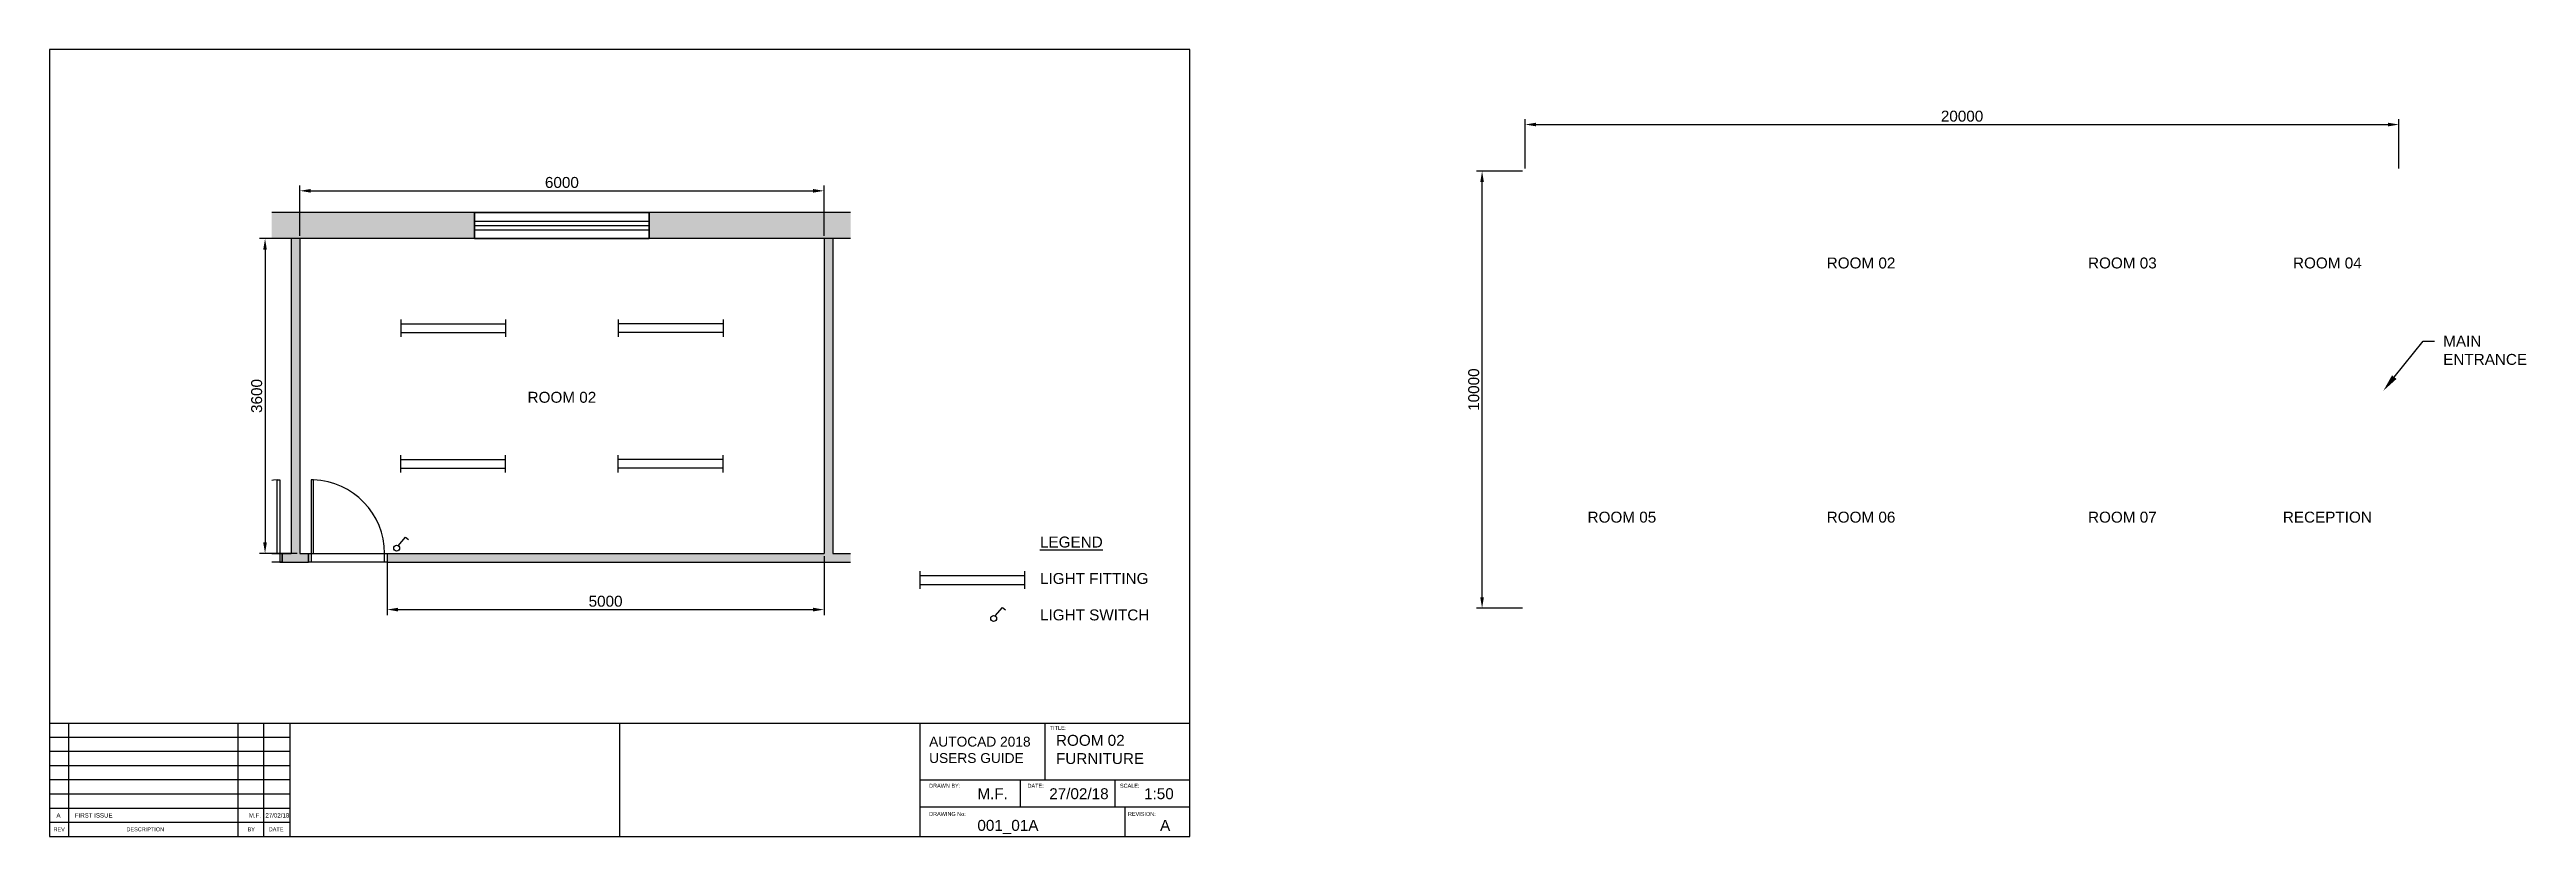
# Paper-space layout 'Room 02 Lighting' of a CAD drawing. Header units: millimetres. Extents: x 0 to 567, y 0 to 180.
# The model-space entities are those that its viewports show. They can reach past a viewport. Long polylines and large blocks are cut down to what shows.
import ezdxf
from ezdxf import colors
from ezdxf.entities.mleader import LeaderData, LeaderLine
from ezdxf.enums import TextEntityAlignment as Align
from ezdxf.math import Vec2, Vec3

# ---------------------------------------------------------------- set-up
doc = ezdxf.new("R2010")
doc.units = ezdxf.units.MM
for name, color, linetype in [('Doors', 150, 'Continuous'), ('ExternalWalls', 7, 'Continuous'), ('Hatch', 252, 'Continuous'), ('InternalWalls', 7, 'Continuous'), ('Lighting', 30, 'Continuous'), ('Titleblock', 7, 'Continuous'), ('vport', 7, 'Continuous'), ('Windows', 92, 'Continuous')]:
    doc.layers.add(name, color=color, linetype=linetype)
doc.layers.get('vport').off()
doc.styles.get("Standard").update_dxf_attribs({"font": 'arial.ttf'})
doc.dimstyles.new('ISO-25', dxfattribs={"dimtxt": 2.5, "dimasz": 2.5, "dimexe": 1.25, "dimexo": 0.625, "dimtad": 1, "dimtxsty": 'Standard', "dimcen": 2.5, "dimadec": 0, "dimazin": 0, "dimtfac": 1, "dimtmove": 0, "dimatfit": 3, "dimfxl": 1, "dimarcsym": 0})

# ---------------------------------------------------------------- blocks, each defined once
blk = doc.blocks.new('Titleblock01')
blk.add_lwpolyline([(253.18, 28.76), (253.18, 14.38)])
at = {"layer": 'Titleblock'}
for p, q in [((0, 28.76), (290, 28.76)), ((0, 25.26), (61.12, 25.26)), ((145, 28.76), (145, 0)), ((221.31, 28.76), (221.31, 0)), ((0, 21.65), (61.12, 21.65)), ((0, 18.04), (61.12, 18.04)), ((0, 14.43), (61.12, 14.43)), ((0, 10.82), (61.12, 10.82)), ((0, 7.22), (61.12, 7.22)), ((221.31, 7.54), (221.31, 0)), ((273.49, 7.54), (273.49, 0)), ((0, 3.61), (61.12, 3.61)), ((0, 0), (290, 0))]:
    blk.add_line(p, q, dxfattribs=at)
blk.add_lwpolyline([(0, 0), (290, 0), (290, 200), (0, 200)], close=True, dxfattribs=at)
for points in [[(0, 28.76), (0, 0)], [(4.79, 28.76), (4.79, 0)], [(47.93, 28.76), (47.93, 0)], [(54.44, 28.76), (54.44, 0)], [(61.12, 28.76), (61.12, 0)], [(221.31, 14.38), (290, 14.38)], [(221.31, 14.38), (221.31, 7.54)], [(246.86, 14.38), (246.86, 7.54)], [(270.92, 14.38), (270.92, 7.54)], [(221.31, 7.54), (290, 7.54)]]:
    blk.add_lwpolyline(points, dxfattribs=at)
at = {"layer": 'Titleblock', "attachment_point": 1}
for s, insert, char_height in [('AUTOCAD 2018 USERS GUIDE', (223.71, 25.34), 2.5), ('TITLE:', (254.4, 28.08), 1), ('DRAWN BY:', (223.71, 13.39), 1), ('DATE:', (248.73, 13.39), 1), ('SCALE:', (272.25, 13.39), 1), ('REV', (1.01, 2.31), 1), ('DESCRIPTION', (19.57, 2.31), 1), ('BY', (50.37, 2.31), 1), ('DATE', (55.76, 2.31), 1), ('DRAWING No:', (223.71, 6.21), 1), ('REVISION:', (274.28, 6.21), 1)]:
    blk.add_mtext_dynamic_manual_height_columns(s, width=29.7247, gutter_width=12.5, heights=[0], dxfattribs=dict(at, insert=insert, char_height=char_height))
blk = doc.blocks.new('*D58')
at = {"layer": 'Defpoints', "color": 0, "transparency": 16777216}
for p in [(537.78, 162.85), (337.78, 152.21), (537.78, 152.21)]:
    blk.add_point(p, dxfattribs=at)
at = {"layer": 'Titleblock', "color": 0, "lineweight": -2, "transparency": 16777216}
for p, q in [((337.78, 152.83), (337.78, 164.1)), ((340.28, 162.85), (535.28, 162.85)), ((537.78, 152.83), (537.78, 164.1))]:
    blk.add_line(p, q, dxfattribs=at)
at = {"layer": 'Titleblock', "color": 0, "transparency": 16777216}
for points in [[(340.28, 163.27), (340.28, 162.43), (337.78, 162.85)], [(535.28, 163.27), (535.28, 162.43), (537.78, 162.85)]]:
    blk.add_solid(points, dxfattribs=at)
at = {"layer": 'Titleblock', "color": 0, "transparency": 16777216, "insert": (437.78, 164.75), "char_height": 2.5, "attachment_point": 5}
blk.add_mtext('20000', dxfattribs=at)
blk = doc.blocks.new('*D59')
at = {"layer": 'Defpoints', "color": 0, "transparency": 16777216}
for p in [(327.91, 152.21), (337.78, 152.21), (337.78, 52.21)]:
    blk.add_point(p, dxfattribs=at)
at = {"layer": 'Titleblock', "color": 0, "lineweight": -2, "transparency": 16777216}
for p, q in [((337.16, 152.21), (326.66, 152.21)), ((327.91, 54.71), (327.91, 149.71)), ((337.16, 52.21), (326.66, 52.21))]:
    blk.add_line(p, q, dxfattribs=at)
at = {"layer": 'Titleblock', "color": 0, "transparency": 16777216}
for points in [[(327.5, 149.71), (328.33, 149.71), (327.91, 152.21)], [(327.5, 54.71), (328.33, 54.71), (327.91, 52.21)]]:
    blk.add_solid(points, dxfattribs=at)
at = {"layer": 'Titleblock', "color": 0, "transparency": 16777216, "insert": (326.01, 102.21), "char_height": 2.5, "attachment_point": 5, "rotation": 90}
blk.add_mtext('10000', dxfattribs=at)
blk = doc.blocks.new('*D54')
at = {"color": 0, "lineweight": -2, "transparency": 16777216}
for p, q in [((56.65, 136.75), (48.08, 136.75)), ((49.33, 134.25), (49.33, 67.25)), ((56.65, 64.75), (48.08, 64.75))]:
    blk.add_line(p, q, dxfattribs=at)
at = {"color": 0, "transparency": 16777216}
for points in [[(48.91, 134.25), (49.74, 134.25), (49.33, 136.75)], [(48.91, 67.25), (49.74, 67.25), (49.33, 64.75)]]:
    blk.add_solid(points, dxfattribs=at)
at = {"layer": 'Defpoints', "color": 0, "transparency": 16777216}
for p in [(57.28, 136.75), (49.33, 64.75), (57.28, 64.75)]:
    blk.add_point(p, dxfattribs=at)
at = {"color": 0, "transparency": 16777216, "insert": (47.42, 100.75), "char_height": 2.5, "attachment_point": 5, "rotation": 90}
blk.add_mtext('3600', dxfattribs=at)
blk = doc.blocks.new('*D55')
at = {"color": 0, "lineweight": -2, "transparency": 16777216}
for p, q in [((57.28, 137.37), (57.28, 148.94)), ((59.78, 147.69), (174.78, 147.69)), ((177.28, 137.37), (177.28, 148.94))]:
    blk.add_line(p, q, dxfattribs=at)
at = {"color": 0, "transparency": 16777216}
for points in [[(59.78, 148.1), (59.78, 147.27), (57.28, 147.69)], [(174.78, 148.1), (174.78, 147.27), (177.28, 147.69)]]:
    blk.add_solid(points, dxfattribs=at)
at = {"layer": 'Defpoints', "color": 0, "transparency": 16777216}
for p in [(177.28, 147.69), (57.28, 136.75), (177.28, 136.75)]:
    blk.add_point(p, dxfattribs=at)
at = {"color": 0, "transparency": 16777216, "insert": (117.28, 149.59), "char_height": 2.5, "attachment_point": 5}
blk.add_mtext('6000', dxfattribs=at)
blk = doc.blocks.new('*D56')
at = {"color": 0, "lineweight": -2, "transparency": 16777216}
for p, q in [((77.28, 64.12), (77.28, 50.64)), ((177.28, 64.12), (177.28, 50.64)), ((79.78, 51.89), (174.78, 51.89))]:
    blk.add_line(p, q, dxfattribs=at)
at = {"color": 0, "transparency": 16777216}
for points in [[(79.78, 52.31), (79.78, 51.47), (77.28, 51.89)], [(174.78, 52.31), (174.78, 51.47), (177.28, 51.89)]]:
    blk.add_solid(points, dxfattribs=at)
at = {"layer": 'Defpoints', "color": 0, "transparency": 16777216}
for p in [(77.28, 64.75), (177.28, 64.75), (177.28, 51.89)]:
    blk.add_point(p, dxfattribs=at)
at = {"color": 0, "transparency": 16777216, "insert": (127.28, 53.79), "char_height": 2.5, "attachment_point": 5}
blk.add_mtext('5000', dxfattribs=at)
blk = doc.blocks.new('Light01')
at = {"layer": 'Lighting'}
for p, q in [((-600, 150), (-600, -50)), ((600, 150), (600, -50))]:
    blk.add_line(p, q, dxfattribs=at)
for points in [[(-600, 100), (600, 100)], [(-600, 0), (600, 0)]]:
    blk.add_lwpolyline(points, dxfattribs=at)
blk = doc.blocks.new('A$C94d0bfde')
at = {"layer": 'Lighting', "color": 116, "true_color": 0x136734}
blk.add_lwpolyline([(52, 61), (134, 159), (167, 131)], dxfattribs=at)
blk.add_circle((33, 33), 33.4, dxfattribs=at)
blk = doc.blocks.new('Window01')
at = {"layer": 'Windows'}
for points in [[(0, 300), (0, 0)], [(2000, 300), (2000, 0)], [(0, 200), (2000, 200)], [(0, 150), (2000, 150)], [(0, 100), (2000, 100)]]:
    blk.add_lwpolyline(points, dxfattribs=at)
blk.add_lwpolyline([(0, 0), (2000, 0), (2000, 300), (0, 300)], close=True, dxfattribs=at)
blk = doc.blocks.new('*U81')
at = {"layer": 'Doors'}
for points in [[(30, 100), (59, 100), (59, 940), (30, 940)], [(0, 100), (30, 100), (30, 0), (0, 0)], [(870, 100), (900, 100), (900, 0), (870, 0)]]:
    blk.add_lwpolyline(points, close=True, dxfattribs=at)
blk.add_arc((30, 100), 840, 0, 88.0155, dxfattribs=at)
blk = doc.blocks.new('*U80')
at = {"layer": 'Doors'}
for points in [[(870, 100), (841, 100), (841, 940), (870, 940)], [(30, 100), (0, 100), (0, 0), (30, 0)], [(900, 100), (870, 100), (870, 0), (900, 0)]]:
    blk.add_lwpolyline(points, close=True, dxfattribs=at)
blk.add_arc((870, 100), 840, 91.9845, 180, dxfattribs=at)

msp = doc.modelspace()

# ---------------------------------------------------------------- hatches: boundary and pattern name
at = {"layer": 'Hatch'}
h = msp.add_hatch(color=256, dxfattribs=at)
h.dxf.hatch_style = 1
h.paths.add_polyline_path([(300, 9700), (900, 9700), (900, 10000), (0, 10000), (0, 0), (900, 0), (900, 300), (300, 300)])
h.paths.add_polyline_path([(6500, 10000), (2900, 10000), (2900, 9700), (6500, 9700)])
h.paths.add_polyline_path([(12600, 10000), (8500, 10000), (8500, 9700), (12600, 9700)])
h.paths.add_polyline_path([(17100, 10000), (14600, 10000), (14600, 9700), (17100, 9700)])
h.paths.add_polyline_path([(20000, 10000), (19100, 10000), (19100, 9700), (19700, 9700), (19700, 5900), (20000, 5900)])
h.paths.add_polyline_path([(20000, 4100), (19700, 4100), (19700, 300), (19100, 300), (19100, 0), (20000, 0)])
h.paths.add_polyline_path([(17100, 300), (14600, 300), (14600, 0), (17100, 0)])
h.paths.add_polyline_path([(12600, 300), (8500, 300), (8500, 0), (12600, 0)])
h.paths.add_polyline_path([(6500, 300), (2900, 300), (2900, 0), (6500, 0)])
h = msp.add_hatch(color=256, dxfattribs=at)
h.dxf.hatch_style = 1
h.paths.add_polyline_path([(4500, 9700), (4400, 9700), (4400, 6100), (4300, 6100), (4300, 6000), (4600, 6000), (4600, 6100), (4500, 6100)])
h.paths.add_polyline_path([(3400, 6100), (300, 6100), (300, 6000), (3400, 6000)])
h.paths.add_polyline_path([(3400, 4000), (300, 4000), (300, 3900), (3400, 3900)])
h.paths.add_polyline_path([(4600, 4000), (4300, 4000), (4300, 3900), (4400, 3900), (4400, 300), (4500, 300), (4500, 3900), (4600, 3900)])
h.paths.add_polyline_path([(15600, 4000), (5500, 4000), (5500, 3900), (10500, 3900), (10500, 300), (10600, 300), (10600, 3900), (15600, 3900)])
h.paths.add_polyline_path([(15600, 6100), (10600, 6100), (10600, 9700), (10500, 9700), (10500, 6100), (5500, 6100), (5500, 6000), (15600, 6000)])
h.paths.add_polyline_path([(16700, 4000), (16500, 4000), (16500, 3900), (16600, 3900), (16600, 300), (16700, 300)])
h.paths.add_polyline_path([(18700, 6100), (16700, 6100), (16700, 9700), (16600, 9700), (16600, 6100), (16500, 6100), (16500, 6000), (18700, 6000)])
h.paths.add_polyline_path([(19700, 6100), (19600, 6100), (19600, 6000), (19700, 6000)])

# ---------------------------------------------------------------- linework, layer by layer
at = {"layer": 'ExternalWalls', "color": 7, "true_color": 0xffffff}
for points in [[(20000, 5900), (20000, 10000), (0, 10000), (0, 0), (20000, 0), (20000, 4100)], [(19700, 5900), (19700, 9700), (300, 9700), (300, 300), (19700, 300), (19700, 4100)]]:
    msp.add_lwpolyline(points, dxfattribs=at)
at = {"layer": 'ExternalWalls'}
for points in [[(6500, 10000), (6500, 9700)], [(8500, 10000), (8500, 9700)]]:
    msp.add_lwpolyline(points, dxfattribs=at)
at = {"layer": 'InternalWalls'}
for points in [[(4400, 9700), (4400, 6100)], [(4500, 9700), (4500, 6100)], [(10500, 9700), (10500, 6100)], [(10600, 9700), (10600, 6100)], [(4300, 6100), (4300, 6000)], [(4300, 6100), (4400, 6100)], [(4300, 6000), (4600, 6000)], [(4500, 6100), (4600, 6100)], [(4600, 6100), (4600, 6000)], [(5500, 6100), (5500, 6000)], [(5500, 6100), (10500, 6100)], [(5500, 6000), (15600, 6000)], [(10600, 6100), (15600, 6100)]]:
    msp.add_lwpolyline(points, dxfattribs=at)
at = {"layer": 'InternalWalls', "color": 0}
for points in [[(3400, 6100), (4300, 6100), (4300, 6000), (3400, 6000)], [(4600, 6100), (5500, 6100), (5500, 6000), (4600, 6000)]]:
    msp.add_lwpolyline(points, close=True, dxfattribs=at)
at = {"layer": 'Windows', "color": 0}
msp.add_lwpolyline([(6500, 10000), (8500, 10000), (8500, 9700), (6500, 9700)], close=True, dxfattribs=at)

# ---------------------------------------------------------------- block references
at = {"color": 0}
for name, p in [('*U80', (3400, 6000)), ('*U81', (4600, 6000))]:
    msp.add_blockref(name, p, dxfattribs=at)
at = {"layer": 'Lighting'}
msp.add_blockref('Light01', (6255, 8626), dxfattribs=at)
at = {"layer": 'Lighting', "xscale": -1}
msp.add_blockref('Light01', (8745, 8626), dxfattribs=at)
at = {"layer": 'Lighting', "xscale": -1, "rotation": 180}
msp.add_blockref('Light01', (6255, 7174), dxfattribs=at)
at = {"layer": 'Lighting', "rotation": 180}
msp.add_blockref('Light01', (8745, 7174), dxfattribs=at)
at = {"layer": 'Lighting', "color": 0}
msp.add_blockref('A$C94d0bfde', (5576, 6127), dxfattribs=at)
at = {"layer": 'Windows'}
msp.add_blockref('Window01', (6500, 9700), dxfattribs=at)

psp = doc.layouts.new('Room 02 Lighting')

# ---------------------------------------------------------------- block references
at = {"layer": 'Lighting', "xscale": -0.01999999988298999, "yscale": 0.01999999988298999, "zscale": 0.01999999988298999, "rotation": 180}
psp.add_blockref('Light01', (211.262183, 59.652062), dxfattribs=at)
at = {"layer": 'Lighting', "color": 0, "xscale": 0.01999999988298999, "yscale": 0.01999999988298999, "zscale": 0.01999999988298999}
psp.add_blockref('A$C94d0bfde', (215.452681, 49.20815), dxfattribs=at)
at = {"layer": 'Titleblock', "xscale": 0.9, "yscale": 0.9, "zscale": 0.9}
psp.add_blockref('Titleblock01', (-0.000001, 0), dxfattribs=at)

# ---------------------------------------------------------------- texts
at = {"attachment_point": 1}
for s, insert, char_height in [('ROOM 02\\PFURNITURE', (230.375536, 23.231974), 2.5), ('M.F.', (212.386891, 11.022875), 2.5), ('27/02/18', (228.834605, 11.022875), 2.5), ('1:50', (250.539462, 11.022875), 2.5), ('A', (1.584183, 5.320823), 1), ('FIRST ISSUE', (5.799381, 5.320823), 1), ('M.F.', (45.609592, 5.320823), 1), ('27/02/18', (49.426314, 5.320823), 1), ('001_01A', (212.386891, 3.777915), 2.5), ('A', (254.203777, 3.777915), 2.5)]:
    psp.add_mtext_dynamic_manual_height_columns(s, width=29.72472058, gutter_width=12.5, heights=[0], dxfattribs=dict(at, insert=insert, char_height=char_height))
at = {"layer": 'Titleblock'}
for s, p in [('ROOM 02', (414.658101, 129.930564)), ('ROOM 03', (474.476589, 129.930564)), ('ROOM 04', (521.397903, 129.930564)), ('ROOM 02', (117.28402, 99.206057)), ('ROOM 05', (359.91841, 71.789431)), ('ROOM 06', (414.658101, 71.789431)), ('ROOM 07', (474.476589, 71.789431)), ('RECEPTION', (521.397903, 71.789431))]:
    psp.add_text(s, height=2.5, dxfattribs=at).set_placement(p, align=Align.CENTER)
at = {"layer": 'Titleblock', "insert": (253.186238, 68.5945), "char_height": 2.5, "width": 52.93724257, "attachment_point": 2}
psp.add_mtext('\\pxql;{\\LLEGEND\\P}\\PLIGHT FITTING\\P\\PLIGHT SWITCH', dxfattribs=at)

# ---------------------------------------------------------------- dimensions: what is measured, and where the dimension line sits
at = {"color": 0}
for base, p1, p2, picture, middle in [((177.277485, 147.686291), (57.277487, 136.747281), (177.277485, 136.747281), '*D55', (117.277486, 149.587723)), ((177.277485, 51.889545), (77.277487, 64.747282), (177.277485, 64.747282), '*D56', (127.277486, 53.790978))]:
    dim = psp.add_linear_dim(base=base, p1=p1, p2=p2, dimstyle='ISO-25', override={"dimlfac": -50.000001}, dxfattribs=at)
    dim.commit()
    dim.dimension.update_dxf_attribs({"geometry": picture, "text_midpoint": middle})
dim = psp.add_linear_dim(base=(49.325209, 64.747282), p1=(57.277487, 136.747281), p2=(57.277487, 64.747282), angle=90, dimstyle='ISO-25', override={"dimlfac": -50.000001}, dxfattribs=at)
dim.commit()
dim.dimension.update_dxf_attribs({"geometry": '*D54', "text_midpoint": (47.422924, 100.747282)})
at = {"layer": 'Titleblock'}
dim = psp.add_linear_dim(base=(537.784551, 162.850066), p1=(337.784553, 152.209727), p2=(537.784551, 152.209727), dimstyle='ISO-25', override={"dimlfac": -100.000001}, dxfattribs=at)
dim.commit()
dim.dimension.update_dxf_attribs({"geometry": '*D58', "text_midpoint": (437.784552, 164.751499)})
dim = psp.add_linear_dim(base=(327.913018, 152.209727), p1=(337.784553, 52.209728), p2=(337.784553, 152.209727), angle=90, dimstyle='ISO-25', override={"dimlfac": -100.000001}, dxfattribs=at)
dim.commit()
dim.dimension.update_dxf_attribs({"geometry": '*D59', "text_midpoint": (326.011586, 102.209727)})

# ---------------------------------------------------------------- leaders
ml = psp.add_multileader_mtext('Standard', dxfattribs=at)
ml.set_content('MAIN\\PENTRANCE', color=256)
ml.set_leader_properties()
ml.build(insert=Vec2(0, 0))
ctx = ml.context
ctx.base_point, ctx.char_height, ctx.plane_origin = Vec3(545.915334, 113.272868), 2.5, Vec3(534.209892, 101.944808)
notes = []
notes.append((ctx, [(0, (1, 1, 0), (543.295139, 113.272868), (1, 0), 2.620195, [(0, [(534.209892, 101.944808)], 0, [])])]))
ctx.mtext.insert, ctx.mtext.flow_direction = Vec3(547.915334, 114.544185), 5
for ctx, leaders in notes:
    for number, flags, end, landing, length, lines in leaders:
        leader = LeaderData()
        leader.index, (leader.has_last_leader_line, leader.has_dogleg_vector, leader.attachment_direction) = number, flags
        leader.last_leader_point, leader.dogleg_vector, leader.dogleg_length = Vec3(end), Vec3(landing), length
        for number, points, colour, breaks in lines:
            line = LeaderLine()
            line.index, line.vertices, line.color, line.breaks = number, Vec3.list(points), colors.encode_raw_color(colour), breaks
            leader.lines.append(line)
        ctx.leaders.append(leader)

# ---------------------------------------------------------------- viewports
at = {"layer": 'vport'}
psp.add_viewport(center=(117.107803, 103.738367), size=(132.508476, 84.14825197), view_center_point=(7491.515839, 8049.554237), view_height=4207.41265683, dxfattribs=at)

doc.saveas('drawing.dxf')
